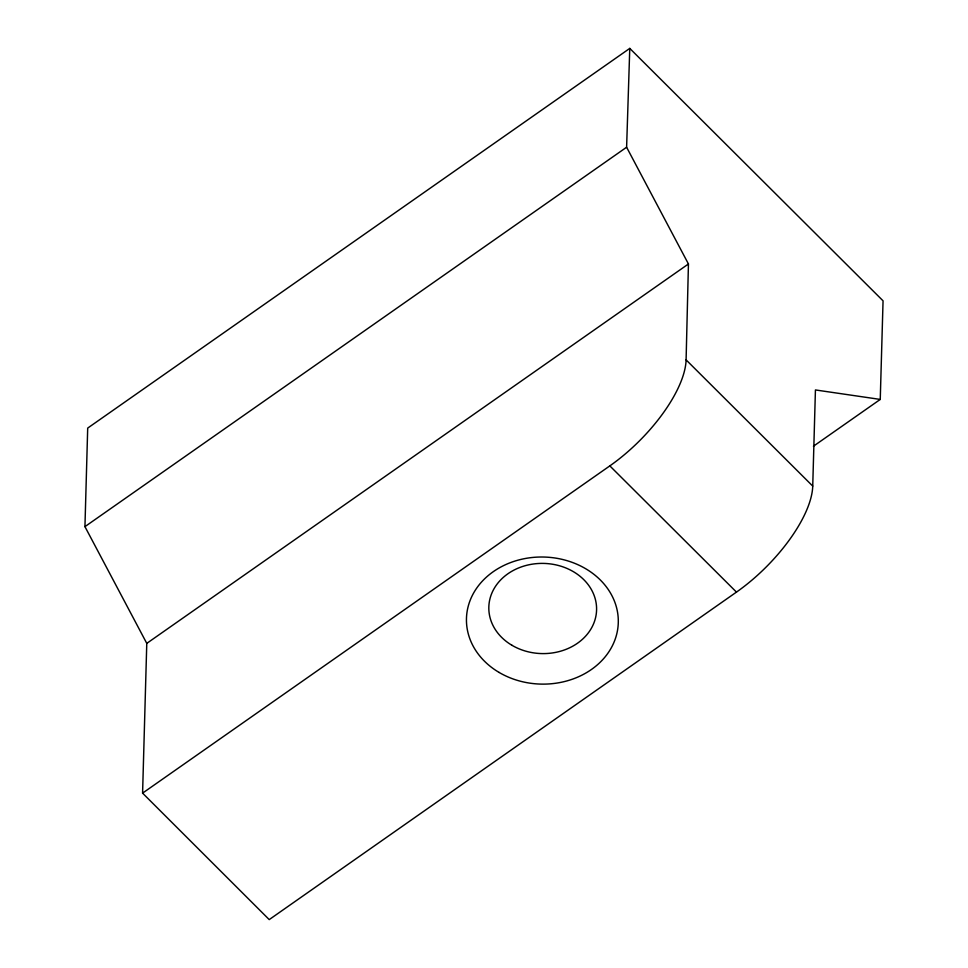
<?xml version="1.0" encoding="UTF-8"?>
<svg xmlns="http://www.w3.org/2000/svg" width="968" height="968" viewBox="0 0 968 968"><rect width="100%" height="100%" fill="white"/><g stroke="black" fill="none" stroke-linecap="round" stroke-linejoin="round"><path stroke-width="1.45" d="M142.586 793.131L609.828 465.886A97.986 40.124 -45.1 0 0 686.094 359.878L688.442 263.974L626.611 147.233L629.769 48.4L87.701 428.086L84.942 526.64L146.773 643.381L142.586 793.131L269.225 919.6L736.466 592.101A97.986 40.124 -45.1 0 0 812.733 486.093L815.431 389.947L880.251 399.421L883.058 300.83L629.769 48.4M84.942 526.64L626.611 147.233M146.773 643.381L688.442 263.974M813.435 446.224L880.251 399.421M686.094 359.878L812.733 486.093M609.828 465.886L736.466 592.101M511.999 645.305A53.893 45.097 1.6 0 0 596.409 612.671A53.893 45.097 1.6 0 0 519.707 567.514A53.893 45.097 1.6 0 0 511.999 645.305M499.101 672.433A75.94 63.549 1.6 0 0 618.044 626.453A75.94 63.549 1.6 0 0 509.967 562.819A75.94 63.549 1.6 0 0 499.101 672.433"/></g></svg>
